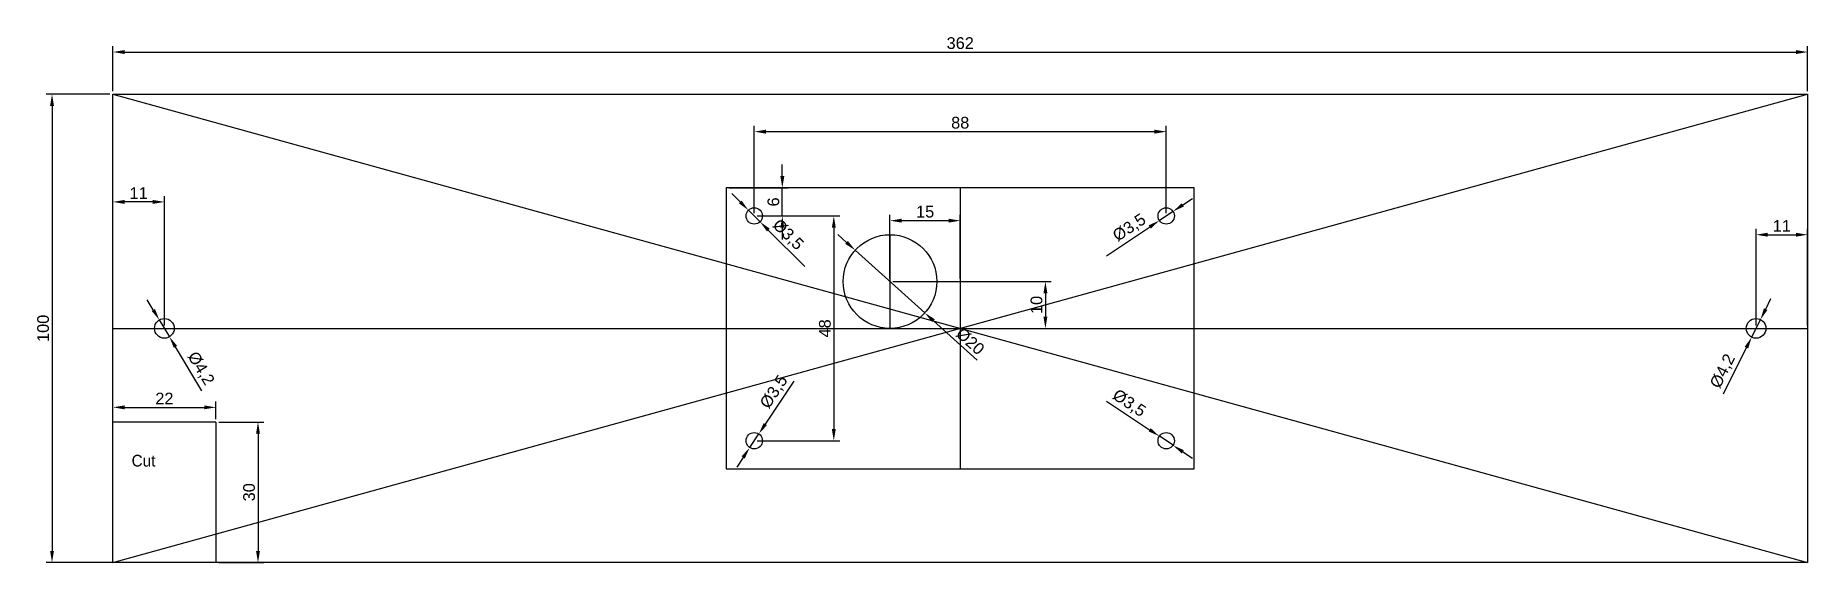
# Model space of a CAD drawing. Header units: millimetres. Extents: x -9 to 370, y 72 to 185.
import ezdxf

# ---------------------------------------------------------------- set-up
doc = ezdxf.new("R2010")
doc.units = ezdxf.units.MM
doc.layers.add('Taglio', color=7, linetype='Continuous', true_color=0xc0240f)
doc.styles.get("Standard").update_dxf_attribs({"font": 'arial.ttf'})
doc.dimstyles.new('Annotative', dxfattribs={"dimscale": 0, "dimtxt": 2.5, "dimasz": 2.5, "dimexe": 1.25, "dimexo": 0.625, "dimtad": 1, "dimtxsty": 'Standard', "dimcen": 2.5, "dimadec": 0, "dimazin": 0, "dimtfac": 1, "dimtmove": 0, "dimatfit": 3, "dimfxl": 1, "dimarcsym": 0})
doc.dimstyles.new('ISO-25', dxfattribs={"dimtxt": 2.5, "dimasz": 2.5, "dimexe": 1.25, "dimexo": 0.625, "dimtad": 1, "dimtxsty": 'Standard', "dimcen": 2.5, "dimadec": 0, "dimazin": 0, "dimtfac": 1, "dimtmove": 0, "dimatfit": 3, "dimfxl": 1, "dimarcsym": 0})

# ---------------------------------------------------------------- blocks, each defined once
blk = doc.blocks.new('*D16')
at = {"layer": 'Defpoints', "color": 0}
for p in [(139, 152), (151, 152), (145, 146)]:
    blk.add_point(p, dxfattribs=at)
at = {"layer": 'Taglio', "color": 0, "lineweight": -2}
for p, q in [((151, 154.5), (151, 157)), ((139.62, 152), (152.25, 152)), ((151, 146), (151, 152)), ((145.62, 146), (152.25, 146)), ((151, 143.5), (151, 141))]:
    blk.add_line(p, q, dxfattribs=at)
at = {"layer": 'Taglio', "color": 0}
for points in [[(150.58, 154.5), (151.42, 154.5), (151, 152)], [(151.42, 143.5), (150.58, 143.5), (151, 146)]]:
    blk.add_solid(points, dxfattribs=at)
at = {"layer": 'Taglio', "color": 0, "insert": (149.1, 149), "char_height": 2.5, "attachment_point": 5, "rotation": 90}
blk.add_mtext('6', dxfattribs=at)
blk = doc.blocks.new('*D17')
at = {"layer": 'Defpoints', "color": 0}
for p in [(145, 146), (145, 98), (162, 98)]:
    blk.add_point(p, dxfattribs=at)
at = {"layer": 'Taglio', "color": 0, "lineweight": -2}
for p, q in [((145.62, 146), (163.25, 146)), ((162, 143.5), (162, 100.5)), ((145.62, 98), (163.25, 98))]:
    blk.add_line(p, q, dxfattribs=at)
at = {"layer": 'Taglio', "color": 0}
for points in [[(162.42, 143.5), (161.58, 143.5), (162, 146)], [(161.58, 100.5), (162.42, 100.5), (162, 98)]]:
    blk.add_solid(points, dxfattribs=at)
at = {"layer": 'Taglio', "color": 0, "insert": (160.1, 122), "char_height": 2.5, "attachment_point": 5, "rotation": 90}
blk.add_mtext('48', dxfattribs=at)
blk = doc.blocks.new('*D18')
at = {"layer": 'Defpoints', "color": 0}
for p in [(145, 164), (145, 146), (233, 146)]:
    blk.add_point(p, dxfattribs=at)
at = {"layer": 'Taglio', "color": 0, "lineweight": -2}
for p, q in [((145, 146.62), (145, 165.25)), ((230.5, 164), (147.5, 164)), ((233, 146.62), (233, 165.25))]:
    blk.add_line(p, q, dxfattribs=at)
at = {"layer": 'Taglio', "color": 0}
for points in [[(147.5, 164.42), (147.5, 163.58), (145, 164)], [(230.5, 163.58), (230.5, 164.42), (233, 164)]]:
    blk.add_solid(points, dxfattribs=at)
at = {"layer": 'Taglio', "color": 0, "insert": (189, 165.9), "char_height": 2.5, "attachment_point": 5}
blk.add_mtext('88', dxfattribs=at)
blk = doc.blocks.new('*D19')
at = {"layer": 'Defpoints', "color": 0}
for p in [(166.57, 138.69), (181.43, 125.31)]:
    blk.add_point(p, dxfattribs=at)
at = {"layer": 'Taglio', "color": 0, "lineweight": -2}
for p, q in [((164.71, 140.36), (162.85, 142.03)), ((166.57, 138.69), (181.43, 125.31)), ((192.62, 115.24), (183.29, 123.64))]:
    blk.add_line(p, q, dxfattribs=at)
at = {"layer": 'Taglio', "color": 0}
for points in [[(164.43, 140.05), (164.99, 140.67), (166.57, 138.69)], [(183.57, 123.95), (183.01, 123.33), (181.43, 125.31)]]:
    blk.add_solid(points, dxfattribs=at)
at = {"layer": 'Taglio', "color": 0, "insert": (191.14, 119.23), "char_height": 2.5, "attachment_point": 5, "rotation": 318.0128}
blk.add_mtext('%%c20', dxfattribs=at)
blk = doc.blocks.new('*D20')
at = {"layer": 'Defpoints', "color": 0}
for p in [(143.76, 147.24), (146.24, 144.76)]:
    blk.add_point(p, dxfattribs=at)
at = {"layer": 'Taglio', "color": 0, "lineweight": -2}
for p, q in [((141.99, 149.01), (140.23, 150.77)), ((143.76, 147.24), (146.24, 144.76)), ((155.81, 135.19), (148.01, 142.99))]:
    blk.add_line(p, q, dxfattribs=at)
at = {"layer": 'Taglio', "color": 0}
for points in [[(141.7, 148.71), (142.29, 149.3), (143.76, 147.24)], [(148.3, 143.29), (147.71, 142.7), (146.24, 144.76)]]:
    blk.add_solid(points, dxfattribs=at)
at = {"layer": 'Taglio', "color": 0, "insert": (152.14, 141.92), "char_height": 2.5, "attachment_point": 5, "rotation": 315}
blk.add_mtext('%%c3,5', dxfattribs=at)
blk = doc.blocks.new('*D21')
at = {"layer": 'Defpoints', "color": 0}
for p in [(145.97, 99.46), (144.03, 96.54)]:
    blk.add_point(p, dxfattribs=at)
at = {"layer": 'Taglio', "color": 0, "lineweight": -2}
for p, q in [((153.48, 110.72), (147.36, 101.54)), ((144.03, 96.54), (145.97, 99.46)), ((142.64, 94.46), (141.26, 92.38))]:
    blk.add_line(p, q, dxfattribs=at)
at = {"layer": 'Taglio', "color": 0}
for points in [[(147.01, 101.77), (147.7, 101.31), (145.97, 99.46)], [(142.99, 94.23), (142.3, 94.69), (144.03, 96.54)]]:
    blk.add_solid(points, dxfattribs=at)
at = {"layer": 'Taglio', "color": 0, "insert": (149.31, 108.37), "char_height": 2.5, "attachment_point": 5, "rotation": 56.3099}
blk.add_mtext('%%c3,5', dxfattribs=at)
blk = doc.blocks.new('*D22')
at = {"layer": 'Defpoints', "color": 0}
for p in [(231.54, 98.97), (234.46, 97.03)]:
    blk.add_point(p, dxfattribs=at)
at = {"layer": 'Taglio', "color": 0, "lineweight": -2}
for p, q in [((220.28, 106.48), (229.46, 100.36)), ((234.46, 97.03), (231.54, 98.97)), ((236.54, 95.64), (238.62, 94.26))]:
    blk.add_line(p, q, dxfattribs=at)
at = {"layer": 'Taglio', "color": 0}
for points in [[(229.23, 100.01), (229.69, 100.7), (231.54, 98.97)], [(236.77, 95.99), (236.31, 95.3), (234.46, 97.03)]]:
    blk.add_solid(points, dxfattribs=at)
at = {"layer": 'Taglio', "color": 0, "insert": (225.03, 105.92), "char_height": 2.5, "attachment_point": 5, "rotation": 326.3099}
blk.add_mtext('%%c3,5', dxfattribs=at)
blk = doc.blocks.new('*D23')
at = {"layer": 'Defpoints', "color": 0}
for p in [(231.54, 145.03), (234.46, 146.97)]:
    blk.add_point(p, dxfattribs=at)
at = {"layer": 'Taglio', "color": 0, "lineweight": -2}
for p, q in [((236.54, 148.36), (238.62, 149.74)), ((234.46, 146.97), (231.54, 145.03)), ((220.28, 137.52), (229.46, 143.64))]:
    blk.add_line(p, q, dxfattribs=at)
at = {"layer": 'Taglio', "color": 0}
for points in [[(236.31, 148.7), (236.77, 148.01), (234.46, 146.97)], [(229.69, 143.3), (229.23, 143.99), (231.54, 145.03)]]:
    blk.add_solid(points, dxfattribs=at)
at = {"layer": 'Taglio', "color": 0, "insert": (225.2, 143.4), "char_height": 2.5, "attachment_point": 5, "rotation": 33.6901}
blk.add_mtext('%%c3,5', dxfattribs=at)
blk = doc.blocks.new('*D24')
at = {"layer": 'Defpoints', "color": 0}
for p in [(370, 181), (8, 172), (370, 172)]:
    blk.add_point(p, dxfattribs=at)
at = {"layer": 'Taglio', "color": 0, "lineweight": -2}
for p, q in [((8, 172.62), (8, 182.25)), ((370, 172.62), (370, 182.25)), ((10.5, 181), (367.5, 181))]:
    blk.add_line(p, q, dxfattribs=at)
at = {"layer": 'Taglio', "color": 0}
for points in [[(10.5, 181.42), (10.5, 180.58), (8, 181)], [(367.5, 180.58), (367.5, 181.42), (370, 181)]]:
    blk.add_solid(points, dxfattribs=at)
at = {"layer": 'Taglio', "color": 0, "insert": (189, 182.9), "char_height": 2.5, "attachment_point": 5}
blk.add_mtext('362', dxfattribs=at)
blk = doc.blocks.new('*D25')
at = {"layer": 'Defpoints', "color": 0}
for p in [(8, 172), (-5, 72), (8, 72)]:
    blk.add_point(p, dxfattribs=at)
at = {"layer": 'Taglio', "color": 0, "lineweight": -2}
for p, q in [((7.38, 172), (-6.25, 172)), ((-5, 169.5), (-5, 74.5)), ((7.38, 72), (-6.25, 72))]:
    blk.add_line(p, q, dxfattribs=at)
at = {"layer": 'Taglio', "color": 0}
for points in [[(-4.58, 169.5), (-5.42, 169.5), (-5, 172)], [(-5.42, 74.5), (-4.58, 74.5), (-5, 72)]]:
    blk.add_solid(points, dxfattribs=at)
at = {"layer": 'Taglio', "color": 0, "insert": (-6.9, 122), "char_height": 2.5, "attachment_point": 5, "rotation": 90}
blk.add_mtext('100', dxfattribs=at)
blk = doc.blocks.new('*D31')
at = {"layer": 'Defpoints', "color": 0}
for p in [(17.92, 123.8), (20.08, 120.2)]:
    blk.add_point(p, dxfattribs=at)
at = {"layer": 'Taglio', "color": 0, "lineweight": -2}
for p, q in [((16.63, 125.94), (15.35, 128.09)), ((17.92, 123.8), (20.08, 120.2)), ((27.02, 108.63), (21.37, 118.06))]:
    blk.add_line(p, q, dxfattribs=at)
at = {"layer": 'Taglio', "color": 0}
for points in [[(16.28, 125.73), (16.99, 126.16), (17.92, 123.8)], [(21.72, 118.27), (21.01, 117.84), (20.08, 120.2)]]:
    blk.add_solid(points, dxfattribs=at)
at = {"layer": 'Taglio', "color": 0, "insert": (26.7, 113.38), "char_height": 2.5, "attachment_point": 5, "rotation": 300.9638}
blk.add_mtext('%%c4,2', dxfattribs=at)
blk = doc.blocks.new('*D33')
at = {"layer": 'Defpoints', "color": 0}
for p in [(359.94, 123.88), (358.06, 120.12)]:
    blk.add_point(p, dxfattribs=at)
at = {"layer": 'Taglio', "color": 0, "lineweight": -2}
for p, q in [((361.06, 126.11), (362.18, 128.35)), ((359.94, 123.88), (358.06, 120.12)), ((352.03, 108.05), (356.94, 117.89))]:
    blk.add_line(p, q, dxfattribs=at)
at = {"layer": 'Taglio', "color": 0}
for points in [[(360.68, 126.3), (361.43, 125.93), (359.94, 123.88)], [(357.32, 117.7), (356.57, 118.07), (358.06, 120.12)]]:
    blk.add_solid(points, dxfattribs=at)
at = {"layer": 'Taglio', "color": 0, "insert": (351.99, 112.82), "char_height": 2.5, "attachment_point": 5, "rotation": 63.4349}
blk.add_mtext('%%c4,2', dxfattribs=at)
blk = doc.blocks.new('*D34')
at = {"layer": 'Defpoints', "color": 0}
for p in [(189, 145), (174, 132), (189, 132)]:
    blk.add_point(p, dxfattribs=at)
at = {"layer": 'Taglio', "color": 0, "lineweight": -2}
for p, q in [((174, 132.62), (174, 146.25)), ((176.5, 145), (186.5, 145)), ((189, 132.62), (189, 146.25))]:
    blk.add_line(p, q, dxfattribs=at)
at = {"layer": 'Taglio', "color": 0}
for points in [[(176.5, 145.42), (176.5, 144.58), (174, 145)], [(186.5, 144.58), (186.5, 145.42), (189, 145)]]:
    blk.add_solid(points, dxfattribs=at)
at = {"layer": 'Taglio', "color": 0, "insert": (181.5, 146.9), "char_height": 2.5, "attachment_point": 5}
blk.add_mtext('15', dxfattribs=at)
blk = doc.blocks.new('*D35')
at = {"layer": 'Defpoints', "color": 0}
for p in [(174, 132), (174, 122), (207.2, 122)]:
    blk.add_point(p, dxfattribs=at)
at = {"layer": 'Taglio', "color": 0, "lineweight": -2}
for p, q in [((174.62, 132), (208.45, 132)), ((207.2, 129.5), (207.2, 124.5)), ((174.62, 122), (208.45, 122))]:
    blk.add_line(p, q, dxfattribs=at)
at = {"layer": 'Taglio', "color": 0}
for points in [[(207.62, 129.5), (206.78, 129.5), (207.2, 132)], [(206.78, 124.5), (207.62, 124.5), (207.2, 122)]]:
    blk.add_solid(points, dxfattribs=at)
at = {"layer": 'Taglio', "color": 0, "insert": (205.3, 127), "char_height": 2.5, "attachment_point": 5, "rotation": 90}
blk.add_mtext('10', dxfattribs=at)
blk = doc.blocks.new('*D36')
at = {"layer": 'Defpoints', "color": 0}
for p in [(370, 142), (359, 122), (370, 122)]:
    blk.add_point(p, dxfattribs=at)
at = {"layer": 'Taglio', "color": 0, "lineweight": -2}
for p, q in [((359, 122.62), (359, 143.25)), ((361.5, 142), (367.5, 142)), ((370, 122.62), (370, 143.25))]:
    blk.add_line(p, q, dxfattribs=at)
at = {"layer": 'Taglio', "color": 0}
for points in [[(361.5, 142.42), (361.5, 141.58), (359, 142)], [(367.5, 141.58), (367.5, 142.42), (370, 142)]]:
    blk.add_solid(points, dxfattribs=at)
at = {"layer": 'Taglio', "color": 0, "insert": (364.5, 143.88), "char_height": 2.5, "attachment_point": 5}
blk.add_mtext('11', dxfattribs=at)
blk = doc.blocks.new('*D37')
at = {"layer": 'Defpoints', "color": 0}
for p in [(8, 149), (8, 122), (19, 122)]:
    blk.add_point(p, dxfattribs=at)
at = {"layer": 'Taglio', "color": 0, "lineweight": -2}
for p, q in [((8, 122.62), (8, 150.25)), ((16.5, 149), (10.5, 149)), ((19, 122.62), (19, 150.25))]:
    blk.add_line(p, q, dxfattribs=at)
at = {"layer": 'Taglio', "color": 0}
for points in [[(10.5, 149.42), (10.5, 148.58), (8, 149)], [(16.5, 148.58), (16.5, 149.42), (19, 149)]]:
    blk.add_solid(points, dxfattribs=at)
at = {"layer": 'Taglio', "color": 0, "insert": (13.5, 150.88), "char_height": 2.5, "attachment_point": 5}
blk.add_mtext('11', dxfattribs=at)
blk = doc.blocks.new('*D38')
at = {"layer": 'Defpoints', "color": 0}
for p in [(30, 105.14), (8, 102), (30, 102)]:
    blk.add_point(p, dxfattribs=at)
at = {"layer": 'Taglio', "color": 0, "lineweight": -2}
for p, q in [((8, 102.62), (8, 106.39)), ((30, 102.62), (30, 106.39)), ((10.5, 105.14), (27.5, 105.14))]:
    blk.add_line(p, q, dxfattribs=at)
at = {"layer": 'Taglio', "color": 0}
for points in [[(10.5, 105.55), (10.5, 104.72), (8, 105.14)], [(27.5, 104.72), (27.5, 105.55), (30, 105.14)]]:
    blk.add_solid(points, dxfattribs=at)
at = {"layer": 'Taglio', "color": 0, "insert": (19, 107.02), "char_height": 2.5, "attachment_point": 5}
blk.add_mtext('22', dxfattribs=at)
blk = doc.blocks.new('*D39')
at = {"layer": 'Defpoints', "color": 0}
for p in [(30, 102), (30, 72), (39, 72)]:
    blk.add_point(p, dxfattribs=at)
at = {"layer": 'Taglio', "color": 0, "lineweight": -2}
for p, q in [((30.62, 102), (40.25, 102)), ((39, 99.5), (39, 74.5)), ((30.62, 72), (40.25, 72))]:
    blk.add_line(p, q, dxfattribs=at)
at = {"layer": 'Taglio', "color": 0}
for points in [[(39.42, 99.5), (38.58, 99.5), (39, 102)], [(38.58, 74.5), (39.42, 74.5), (39, 72)]]:
    blk.add_solid(points, dxfattribs=at)
at = {"layer": 'Taglio', "color": 0, "insert": (37.1, 87), "char_height": 2.5, "attachment_point": 5, "rotation": 90}
blk.add_mtext('30', dxfattribs=at)

msp = doc.modelspace()

# ---------------------------------------------------------------- linework, layer by layer
at = {"layer": 'Taglio', "color": 5}
for p, q in [((8, 172), (370, 72)), ((8, 72), (370, 172))]:
    msp.add_line(p, q, dxfattribs=at)
at = {"layer": 'Taglio', "color": 244, "true_color": 0x991b1e}
msp.add_line((189, 152), (189, 92), dxfattribs=at)
at = {"layer": 'Taglio', "color": 0}
for p, q in [((174, 142), (174, 122)), ((174, 132), (174, 132)), ((174, 132), (174, 132)), ((174, 132), (174, 132)), ((8, 72), (8, 102)), ((30, 102), (8, 102)), ((30, 102), (30, 72)), ((370, 72), (6, 72))]:
    msp.add_line(p, q, dxfattribs=at)
at = {"layer": 'Taglio', "color": 1}
msp.add_line((8, 122), (370, 122), dxfattribs=at)
at = {"layer": 'Taglio', "color": 0}
for points in [[(8, 172), (370, 172), (370, 72), (8, 72)], [(139, 92), (239, 92), (239, 152), (139, 152)]]:
    msp.add_lwpolyline(points, close=True, dxfattribs=at)
for centre, radius in [((145, 146), 1.75), ((145, 146), 1.75), ((233, 146), 1.75), ((174, 132), 10), ((19, 122), 2.1), ((359, 122), 2.1), ((145, 98), 1.75), ((233, 98), 1.75)]:
    msp.add_circle(centre, radius, dxfattribs=at)

# ---------------------------------------------------------------- texts
at = {"layer": 'Taglio', "color": 0, "insert": (12, 95), "char_height": 2.5, "width": 13, "attachment_point": 1}
msp.add_mtext('{\\fＭＳ Ｐゴシック|b0|i0|c128|p50;Cut}', dxfattribs=at)

# ---------------------------------------------------------------- dimensions: what is measured, and where the dimension line sits
at = {"layer": 'Taglio', "color": 0}
dim = msp.add_linear_dim(base=(370, 181), p1=(8, 172), p2=(370, 172), dimstyle='ISO-25', dxfattribs=at)
dim.commit()
dim.dimension.update_dxf_attribs({"geometry": '*D24', "text_midpoint": (189, 182.902)})
for base, p1, p2, picture, middle in [((-5, 72), (8, 172), (8, 72), '*D25', (-6.901, 122)), ((151, 152), (145, 146), (139, 152), '*D16', (149.099, 149)), ((162, 98), (145, 146), (145, 98), '*D17', (160.099, 122)), ((39, 72), (30, 102), (30, 72), '*D39', (37.098, 87))]:
    dim = msp.add_linear_dim(base=base, p1=p1, p2=p2, angle=90, dimstyle='ISO-25', dxfattribs=at)
    dim.commit()
    dim.dimension.update_dxf_attribs({"geometry": picture, "text_midpoint": middle})
for base, p1, p2, picture, middle in [((145, 164), (233, 146), (145, 146), '*D18', (189, 164)), ((30, 105.135), (8, 102), (30, 102), '*D38', (19, 105.135))]:
    dim = msp.add_linear_dim(base=base, p1=p1, p2=p2, dimstyle='ISO-25', dxfattribs=at)
    dim.commit()
    dim.dimension.update_dxf_attribs({"geometry": picture, "text_midpoint": middle, "dimtype": 160})
for base, p1, p2, angle, picture, middle in [((8, 149), (19, 122), (8, 122), 180, '*D37', (13.5, 149)), ((370, 142), (359, 122), (370, 122), 0, '*D36', (364.5, 142)), ((207.2, 122), (174, 132), (174, 122), 270, '*D35', (207.2, 127))]:
    dim = msp.add_linear_dim(base=base, p1=p1, p2=p2, angle=angle, dimstyle='ISO-25', dxfattribs=at)
    dim.commit()
    dim.dimension.update_dxf_attribs({"geometry": picture, "text_midpoint": middle, "dimtype": 161})
for p1, p2, dimstyle, picture, middle in [((143.763, 147.237), (146.237, 144.763), 'Annotative', '*D20', (154.326, 139.741)), ((234.456, 146.971), (231.544, 145.029), 'ISO-25', '*D23', (222.628, 141.691))]:
    dim = msp.add_diameter_dim_2p(p1=p1, p2=p2, dimstyle=dimstyle, dxfattribs=at)
    dim.commit()
    dim.dimension.update_dxf_attribs({"geometry": picture, "text_midpoint": middle})
dim = msp.add_aligned_dim(p1=(174, 132), p2=(189, 132), distance=13, dimstyle='ISO-25', dxfattribs=at)
dim.commit()
dim.dimension.update_dxf_attribs({"geometry": '*D34', "text_midpoint": (181.5, 146.901)})
for p1, p2, picture, middle in [((166.567, 138.69), (181.433, 125.31), '*D19', (189.821, 117.761)), ((17.92, 123.801), (20.08, 120.199), '*D31', (22, 117)), ((359.939, 123.878), (358.061, 120.122), '*D33', (358, 120)), ((144.029, 96.544), (145.971, 99.456), '*D21', (151.113, 107.169)), ((234.456, 97.029), (231.544, 98.971), '*D22', (223.831, 104.113))]:
    dim = msp.add_diameter_dim_2p(p1=p1, p2=p2, dimstyle='ISO-25', dxfattribs=at)
    dim.commit()
    dim.dimension.update_dxf_attribs({"geometry": picture, "text_midpoint": middle, "dimtype": 163})

doc.saveas('drawing.dxf')
